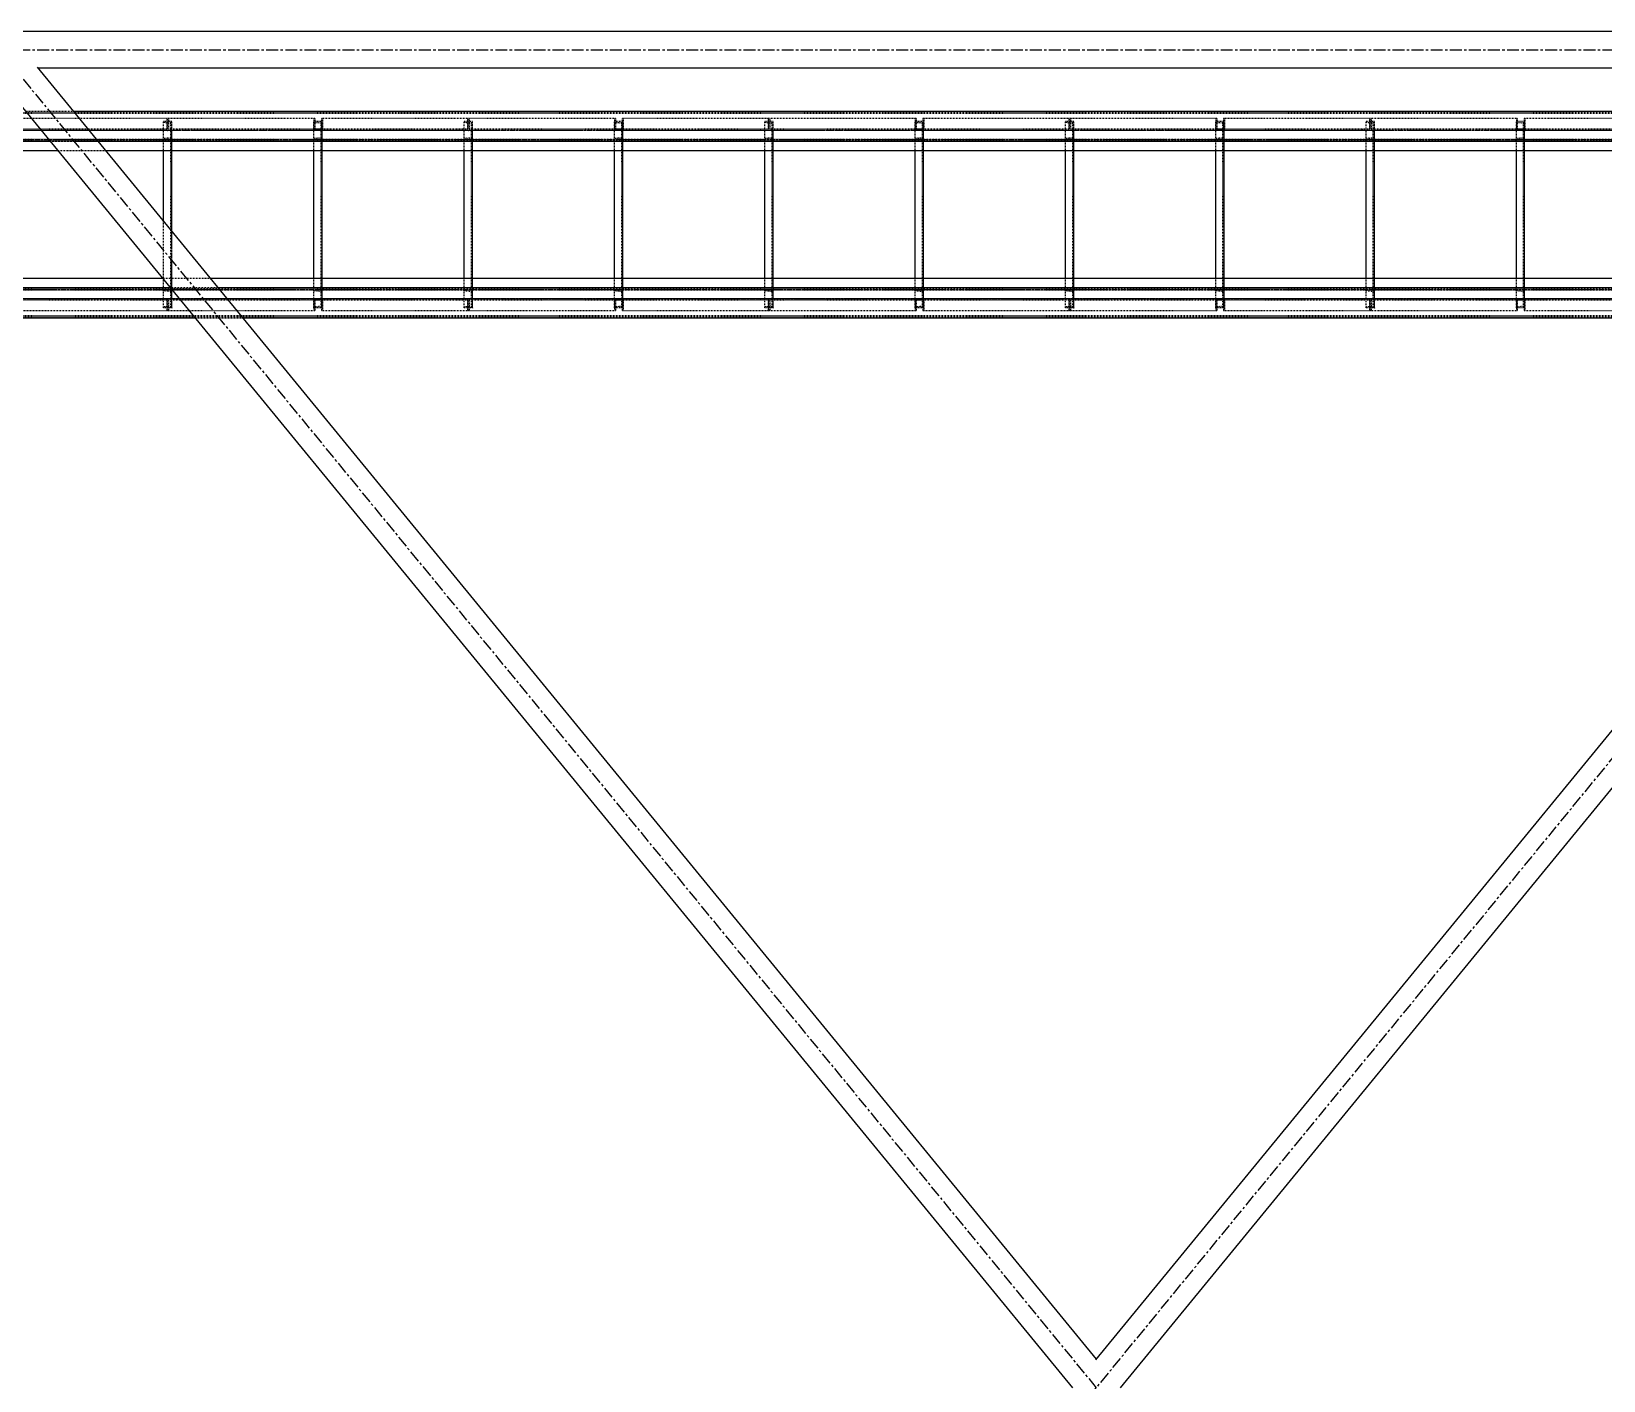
# Model space of a CAD drawing. Header units: millimetres. Extents: x 5143 to 30813, y 232 to 21408.
# Drawn here: x 15287 to 16332, y 16635 to 17532 of the extents above; entities that cross this region are included whole.
import ezdxf

# ---------------------------------------------------------------- set-up
doc = ezdxf.new("R2010")
doc.units = ezdxf.units.MM
doc.header["$LTSCALE"] = 0.25
for name, pattern in [('CENTER', [50.8, 31.75, -6.35, 6.35, -6.35]), ('XKITLINE00', [0]), ('XKITLINE02', [4, 2, -2]), ('XKITLINE03', [6, 3, -1, 1, -1])]:
    doc.linetypes.add(name, pattern=pattern)

msp = doc.modelspace()

# ---------------------------------------------------------------- linework, layer by layer
at = {"color": 8, "linetype": 'XKITLINE00'}
for p, q in [((16711.7, 17532.2), (15278.3, 17532.2)), ((15290.3, 17508.4), (15995, 16649.3)), ((16699.2, 17507.8), (15290.7, 17507.8)), ((16699.8, 17508.4), (15994.5, 16648.8)), ((15278.6, 17484.1), (15979.2, 16630.1)), ((16711.3, 17484.1), (16010.8, 16630.1))]:
    msp.add_line(p, q, dxfattribs=at)
at = {"color": 8, "linetype": 'CENTER'}
for p, q in [((15265, 17520), (16725, 15740.3)), ((15265, 15740.3), (16725, 17520)), ((15265, 17520), (16725, 17520))]:
    msp.add_line(p, q, dxfattribs=at)
at = {"color": 3, "linetype": 'XKITLINE02'}
for p, q in [((17635, 17478.1), (13535, 17478.1)), ((17635, 17477.6), (13535, 17477.6)), ((15314.4, 17479), (15282.9, 17479)), ((15376.7, 17467.1), (15274.3, 17467.1)), ((15316.3, 17474.3), (15279.6, 17474.3)), ((15377.2, 17474.3), (15314.3, 17474.3)), ((15371.4, 17467.1), (15371.4, 17466.3)), ((15374.5, 17348.3), (15374.5, 17472.3)), ((15380, 17472.3), (15374.5, 17472.3)), ((15380, 17472.3), (15374.5, 17472.3)), ((15374.5, 17471.6), (15374.5, 17472.3)), ((15379.3, 17471.2), (15374.5, 17471.6)), ((15376.7, 17474.3), (15376.7, 17467.1)), ((15475.1, 17474.3), (15377.2, 17474.3)), ((15377.2, 17466.3), (15377.2, 17474.3)), ((15377.2, 17466.3), (15377.2, 17474.3)), ((15377.8, 17474.3), (15377.8, 17467.1)), ((15480.3, 17467.1), (15377.8, 17467.1)), ((15379.3, 17348.3), (15379.3, 17472.3)), ((15379.3, 17461.3), (15379.3, 17471.2)), ((15380, 17348.3), (15380, 17472.3)), ((15380, 17460.3), (15380, 17472.3)), ((15383, 17467.1), (15383, 17466.3)), ((15576.7, 17467.1), (15474.3, 17467.1)), ((15474.3, 17467.1), (15474.3, 17466.3)), ((15474.5, 17474.3), (15474.5, 17466.3)), ((15474.5, 17348.3), (15474.5, 17472.3)), ((15480, 17472.3), (15474.5, 17472.3)), ((15480, 17472.3), (15474.5, 17472.3)), ((15474.5, 17471.6), (15474.5, 17472.3)), ((15479.3, 17471.2), (15474.5, 17471.6)), ((15475.1, 17474.3), (15475.1, 17467.1)), ((15479.3, 17348.3), (15479.3, 17472.3)), ((15479.3, 17461.3), (15479.3, 17471.2)), ((15577.2, 17474.3), (15479.6, 17474.3)), ((15479.6, 17474.3), (15479.6, 17467.1)), ((15480, 17348.3), (15480, 17472.3)), ((15480, 17460.3), (15480, 17472.3)), ((15480.2, 17474.3), (15480.2, 17466.3)), ((15480.3, 17467.1), (15480.3, 17466.3)), ((15571.4, 17467.1), (15571.4, 17466.3)), ((15574.5, 17348.3), (15574.5, 17472.3)), ((15580, 17472.3), (15574.5, 17472.3)), ((15580, 17472.3), (15574.5, 17472.3)), ((15574.5, 17471.6), (15574.5, 17472.3)), ((15579.3, 17471.2), (15574.5, 17471.6)), ((15576.7, 17474.3), (15576.7, 17467.1)), ((15675.1, 17474.3), (15577.2, 17474.3)), ((15577.2, 17466.3), (15577.2, 17474.3)), ((15577.2, 17466.3), (15577.2, 17474.3)), ((15577.8, 17474.3), (15577.8, 17467.1)), ((15680.3, 17467.1), (15577.8, 17467.1)), ((15579.3, 17348.3), (15579.3, 17472.3)), ((15579.3, 17461.3), (15579.3, 17471.2)), ((15580, 17348.3), (15580, 17472.3)), ((15580, 17460.3), (15580, 17472.3)), ((15583, 17467.1), (15583, 17466.3)), ((15776.7, 17467.1), (15674.3, 17467.1)), ((15674.3, 17467.1), (15674.3, 17466.3)), ((15674.5, 17474.3), (15674.5, 17466.3)), ((15674.5, 17348.3), (15674.5, 17472.3)), ((15680, 17472.3), (15674.5, 17472.3)), ((15680, 17472.3), (15674.5, 17472.3)), ((15674.5, 17471.6), (15674.5, 17472.3)), ((15679.3, 17471.2), (15674.5, 17471.6)), ((15675.1, 17474.3), (15675.1, 17467.1)), ((15679.3, 17348.3), (15679.3, 17472.3)), ((15679.3, 17461.3), (15679.3, 17471.2)), ((15777.2, 17474.3), (15679.6, 17474.3)), ((15679.6, 17474.3), (15679.6, 17467.1)), ((15680, 17348.3), (15680, 17472.3)), ((15680, 17460.3), (15680, 17472.3)), ((15680.2, 17474.3), (15680.2, 17466.3)), ((15680.3, 17467.1), (15680.3, 17466.3)), ((15771.4, 17467.1), (15771.4, 17466.3)), ((15774.5, 17348.3), (15774.5, 17472.3)), ((15780, 17472.3), (15774.5, 17472.3)), ((15780, 17472.3), (15774.5, 17472.3)), ((15774.5, 17471.6), (15774.5, 17472.3)), ((15779.3, 17471.2), (15774.5, 17471.6)), ((15776.7, 17474.3), (15776.7, 17467.1)), ((15875.1, 17474.3), (15777.2, 17474.3)), ((15777.2, 17466.3), (15777.2, 17474.3)), ((15777.2, 17466.3), (15777.2, 17474.3)), ((15777.8, 17474.3), (15777.8, 17467.1)), ((15880.3, 17467.1), (15777.8, 17467.1)), ((15779.3, 17348.3), (15779.3, 17472.3)), ((15779.3, 17461.3), (15779.3, 17471.2)), ((15780, 17348.3), (15780, 17472.3)), ((15780, 17460.3), (15780, 17472.3)), ((15783, 17467.1), (15783, 17466.3)), ((15976.7, 17467.1), (15874.3, 17467.1)), ((15874.3, 17467.1), (15874.3, 17466.3)), ((15874.5, 17474.3), (15874.5, 17466.3)), ((15880, 17472.3), (15874.5, 17472.3)), ((15874.5, 17471.6), (15874.5, 17472.3)), ((15874.5, 17348.3), (15874.5, 17472.3)), ((15880, 17472.3), (15874.5, 17472.3)), ((15879.3, 17471.2), (15874.5, 17471.6)), ((15875.1, 17474.3), (15875.1, 17467.1)), ((15879.3, 17348.3), (15879.3, 17472.3)), ((15879.3, 17461.3), (15879.3, 17471.2)), ((15977.2, 17474.3), (15879.6, 17474.3)), ((15879.6, 17474.3), (15879.6, 17467.1)), ((15880, 17460.3), (15880, 17472.3)), ((15880, 17348.3), (15880, 17472.3)), ((15880.2, 17474.3), (15880.2, 17466.3)), ((15880.3, 17467.1), (15880.3, 17466.3)), ((15971.4, 17467.1), (15971.4, 17466.3)), ((15980, 17472.3), (15974.5, 17472.3)), ((15974.5, 17471.6), (15974.5, 17472.3)), ((15974.5, 17348.3), (15974.5, 17472.3)), ((15980, 17472.3), (15974.5, 17472.3)), ((15979.3, 17471.2), (15974.5, 17471.6)), ((15976.7, 17474.3), (15976.7, 17467.1)), ((16075.1, 17474.3), (15977.2, 17474.3)), ((15977.2, 17466.3), (15977.2, 17474.3)), ((15977.2, 17466.3), (15977.2, 17474.3)), ((15977.8, 17474.3), (15977.8, 17467.1)), ((16080.3, 17467.1), (15977.8, 17467.1)), ((15979.3, 17348.3), (15979.3, 17472.3)), ((15979.3, 17461.3), (15979.3, 17471.2)), ((15980, 17460.3), (15980, 17472.3)), ((15980, 17348.3), (15980, 17472.3)), ((15983, 17467.1), (15983, 17466.3)), ((16176.7, 17467.1), (16074.3, 17467.1)), ((16074.3, 17467.1), (16074.3, 17466.3)), ((16074.5, 17474.3), (16074.5, 17466.3)), ((16074.5, 17348.3), (16074.5, 17472.3)), ((16080, 17472.3), (16074.5, 17472.3)), ((16080, 17472.3), (16074.5, 17472.3)), ((16074.5, 17471.6), (16074.5, 17472.3)), ((16079.3, 17471.2), (16074.5, 17471.6)), ((16075.1, 17474.3), (16075.1, 17467.1)), ((16079.3, 17348.3), (16079.3, 17472.3)), ((16079.3, 17461.3), (16079.3, 17471.2)), ((16177.2, 17474.3), (16079.6, 17474.3)), ((16079.6, 17474.3), (16079.6, 17467.1)), ((16080, 17348.3), (16080, 17472.3)), ((16080, 17460.3), (16080, 17472.3)), ((16080.2, 17474.3), (16080.2, 17466.3)), ((16080.3, 17467.1), (16080.3, 17466.3)), ((16171.4, 17467.1), (16171.4, 17466.3)), ((16174.5, 17348.3), (16174.5, 17472.3)), ((16180, 17472.3), (16174.5, 17472.3)), ((16180, 17472.3), (16174.5, 17472.3)), ((16174.5, 17471.6), (16174.5, 17472.3)), ((16179.3, 17471.2), (16174.5, 17471.6)), ((16176.7, 17474.3), (16176.7, 17467.1)), ((16177.2, 17466.3), (16177.2, 17474.3)), ((16275.1, 17474.3), (16177.2, 17474.3)), ((16177.2, 17466.3), (16177.2, 17474.3)), ((16177.8, 17474.3), (16177.8, 17467.1)), ((16280.3, 17467.1), (16177.8, 17467.1)), ((16179.3, 17348.3), (16179.3, 17472.3)), ((16179.3, 17461.3), (16179.3, 17471.2)), ((16180, 17348.3), (16180, 17472.3)), ((16180, 17460.3), (16180, 17472.3)), ((16183, 17467.1), (16183, 17466.3)), ((16376.7, 17467.1), (16274.3, 17467.1)), ((16274.3, 17467.1), (16274.3, 17466.3)), ((16274.5, 17474.3), (16274.5, 17466.3)), ((16274.5, 17348.3), (16274.5, 17472.3)), ((16280, 17472.3), (16274.5, 17472.3)), ((16280, 17472.3), (16274.5, 17472.3)), ((16274.5, 17471.6), (16274.5, 17472.3)), ((16279.3, 17471.2), (16274.5, 17471.6)), ((16275.1, 17474.3), (16275.1, 17467.1)), ((16279.3, 17348.3), (16279.3, 17472.3)), ((16279.3, 17461.3), (16279.3, 17471.2)), ((16377.2, 17474.3), (16279.6, 17474.3)), ((16279.6, 17474.3), (16279.6, 17467.1)), ((16280, 17348.3), (16280, 17472.3)), ((16280, 17460.3), (16280, 17472.3)), ((16280.2, 17474.3), (16280.2, 17466.3)), ((16280.3, 17467.1), (16280.3, 17466.3)), ((17635, 17460.4), (13535, 17460.4)), ((17635, 17460.3), (13535, 17460.3)), ((17635, 17459.8), (13535, 17459.8)), ((17635, 17459.4), (13535, 17459.4)), ((17635, 17459), (13575, 17459)), ((15377.2, 17466.3), (15274.3, 17466.3)), ((15324.8, 17466.3), (15280.2, 17466.3)), ((15330.8, 17459), (15299.3, 17459)), ((15379.3, 17461.3), (15374.5, 17461)), ((15374.5, 17460.3), (15374.5, 17461)), ((15380, 17460.3), (15374.5, 17460.3)), ((15480.3, 17466.3), (15377.2, 17466.3)), ((15380, 17466.3), (15377.2, 17466.3)), ((15577.2, 17466.3), (15474.3, 17466.3)), ((15479.3, 17461.3), (15474.5, 17461)), ((15474.5, 17460.3), (15474.5, 17461)), ((15480, 17460.3), (15474.5, 17460.3)), ((15579.3, 17461.3), (15574.5, 17461)), ((15574.5, 17460.3), (15574.5, 17461)), ((15580, 17460.3), (15574.5, 17460.3)), ((15680.3, 17466.3), (15577.2, 17466.3)), ((15580, 17466.3), (15577.2, 17466.3)), ((15777.2, 17466.3), (15674.3, 17466.3)), ((15679.3, 17461.3), (15674.5, 17461)), ((15674.5, 17460.3), (15674.5, 17461)), ((15680, 17460.3), (15674.5, 17460.3)), ((15779.3, 17461.3), (15774.5, 17461)), ((15774.5, 17460.3), (15774.5, 17461)), ((15780, 17460.3), (15774.5, 17460.3)), ((15880.3, 17466.3), (15777.2, 17466.3)), ((15780, 17466.3), (15777.2, 17466.3)), ((15977.2, 17466.3), (15874.3, 17466.3)), ((15879.3, 17461.3), (15874.5, 17461)), ((15874.5, 17460.3), (15874.5, 17461)), ((15880, 17460.3), (15874.5, 17460.3)), ((15979.3, 17461.3), (15974.5, 17461)), ((15974.5, 17460.3), (15974.5, 17461)), ((15980, 17460.3), (15974.5, 17460.3)), ((16080.3, 17466.3), (15977.2, 17466.3)), ((15980, 17466.3), (15977.2, 17466.3)), ((16177.2, 17466.3), (16074.3, 17466.3)), ((16079.3, 17461.3), (16074.5, 17461)), ((16074.5, 17460.3), (16074.5, 17461)), ((16080, 17460.3), (16074.5, 17460.3)), ((16179.3, 17461.3), (16174.5, 17461)), ((16174.5, 17460.3), (16174.5, 17461)), ((16180, 17460.3), (16174.5, 17460.3)), ((16280.3, 17466.3), (16177.2, 17466.3)), ((16180, 17466.3), (16177.2, 17466.3)), ((16377.2, 17466.3), (16274.3, 17466.3)), ((16279.3, 17461.3), (16274.5, 17461)), ((16274.5, 17460.3), (16274.5, 17461)), ((16280, 17460.3), (16274.5, 17460.3)), ((15335.9, 17452.8), (15304.4, 17452.8)), ((15374.5, 17348.3), (15374.5, 17405.7)), ((15380, 17348.3), (15380, 17399)), ((15405.6, 17367.8), (15374.1, 17367.8)), ((15474.5, 17348.3), (15474.5, 17367.8)), ((15480, 17348.3), (15480, 17367.8)), ((15574.5, 17348.3), (15574.5, 17367.8)), ((15580, 17348.3), (15580, 17367.8)), ((15674.5, 17348.3), (15674.5, 17367.8)), ((15680, 17348.3), (15680, 17367.8)), ((15774.5, 17348.3), (15774.5, 17367.8)), ((15780, 17348.3), (15780, 17367.8)), ((15874.5, 17348.3), (15874.5, 17367.8)), ((15880, 17348.3), (15880, 17367.8)), ((15974.5, 17348.3), (15974.5, 17367.8)), ((15980, 17348.3), (15980, 17367.8)), ((16074.5, 17348.3), (16074.5, 17367.8)), ((16080, 17348.3), (16080, 17367.8)), ((16174.5, 17348.3), (16174.5, 17367.8)), ((16180, 17348.3), (16180, 17367.8)), ((16274.5, 17348.3), (16274.5, 17367.8)), ((16280, 17348.3), (16280, 17367.8)), ((17635, 17361.1), (13535, 17361.1)), ((17635, 17360.7), (13535, 17360.7)), ((17635, 17360.3), (13535, 17360.3)), ((17635, 17360.2), (13535, 17360.2)), ((15377.2, 17354.3), (15274.3, 17354.3)), ((15376.7, 17353.5), (15274.3, 17353.5)), ((15371.4, 17354.3), (15371.4, 17353.5)), ((15380, 17360.3), (15374.5, 17360.3)), ((15374.5, 17359.6), (15374.5, 17360.3)), ((15379.3, 17359.2), (15374.5, 17359.6)), ((15376.7, 17353.5), (15376.7, 17346.3)), ((15480.3, 17354.3), (15377.2, 17354.3)), ((15377.2, 17346.3), (15377.2, 17354.3)), ((15377.2, 17346.3), (15377.2, 17354.3)), ((15480.3, 17353.5), (15377.8, 17353.5)), ((15377.8, 17353.5), (15377.8, 17346.3)), ((15410.7, 17361.6), (15379.2, 17361.6)), ((15379.3, 17349.3), (15379.3, 17359.2)), ((15380, 17348.3), (15380, 17360.3)), ((15383, 17354.3), (15383, 17353.5)), ((15577.2, 17354.3), (15474.3, 17354.3)), ((15474.3, 17354.3), (15474.3, 17353.5)), ((15576.7, 17353.5), (15474.3, 17353.5)), ((15480, 17360.3), (15474.5, 17360.3)), ((15474.5, 17359.6), (15474.5, 17360.3)), ((15479.3, 17359.2), (15474.5, 17359.6)), ((15474.5, 17354.3), (15474.5, 17346.3)), ((15475.1, 17353.5), (15475.1, 17346.3)), ((15479.3, 17349.3), (15479.3, 17359.2)), ((15479.6, 17353.5), (15479.6, 17346.3)), ((15480, 17348.3), (15480, 17360.3)), ((15480.2, 17354.3), (15480.2, 17346.3)), ((15480.3, 17354.3), (15480.3, 17353.5)), ((15571.4, 17354.3), (15571.4, 17353.5)), ((15580, 17360.3), (15574.5, 17360.3)), ((15574.5, 17359.6), (15574.5, 17360.3)), ((15579.3, 17359.2), (15574.5, 17359.6)), ((15576.7, 17353.5), (15576.7, 17346.3)), ((15680.3, 17354.3), (15577.2, 17354.3)), ((15577.2, 17346.3), (15577.2, 17354.3)), ((15577.2, 17346.3), (15577.2, 17354.3)), ((15680.3, 17353.5), (15577.8, 17353.5)), ((15577.8, 17353.5), (15577.8, 17346.3)), ((15579.3, 17349.3), (15579.3, 17359.2)), ((15580, 17348.3), (15580, 17360.3)), ((15583, 17354.3), (15583, 17353.5)), ((15777.2, 17354.3), (15674.3, 17354.3)), ((15674.3, 17354.3), (15674.3, 17353.5)), ((15776.7, 17353.5), (15674.3, 17353.5)), ((15680, 17360.3), (15674.5, 17360.3)), ((15674.5, 17359.6), (15674.5, 17360.3)), ((15679.3, 17359.2), (15674.5, 17359.6)), ((15674.5, 17354.3), (15674.5, 17346.3)), ((15675.1, 17353.5), (15675.1, 17346.3)), ((15679.3, 17349.3), (15679.3, 17359.2)), ((15679.6, 17353.5), (15679.6, 17346.3)), ((15680, 17348.3), (15680, 17360.3)), ((15680.2, 17354.3), (15680.2, 17346.3)), ((15680.3, 17354.3), (15680.3, 17353.5)), ((15771.4, 17354.3), (15771.4, 17353.5)), ((15780, 17360.3), (15774.5, 17360.3)), ((15774.5, 17359.6), (15774.5, 17360.3)), ((15779.3, 17359.2), (15774.5, 17359.6)), ((15776.7, 17353.5), (15776.7, 17346.3)), ((15880.3, 17354.3), (15777.2, 17354.3)), ((15777.2, 17346.3), (15777.2, 17354.3)), ((15777.2, 17346.3), (15777.2, 17354.3)), ((15880.3, 17353.5), (15777.8, 17353.5)), ((15777.8, 17353.5), (15777.8, 17346.3)), ((15779.3, 17349.3), (15779.3, 17359.2)), ((15780, 17348.3), (15780, 17360.3)), ((15783, 17354.3), (15783, 17353.5)), ((15977.2, 17354.3), (15874.3, 17354.3)), ((15874.3, 17354.3), (15874.3, 17353.5)), ((15976.7, 17353.5), (15874.3, 17353.5)), ((15880, 17360.3), (15874.5, 17360.3)), ((15874.5, 17359.6), (15874.5, 17360.3)), ((15879.3, 17359.2), (15874.5, 17359.6)), ((15874.5, 17354.3), (15874.5, 17346.3)), ((15875.1, 17353.5), (15875.1, 17346.3)), ((15879.3, 17349.3), (15879.3, 17359.2)), ((15879.6, 17353.5), (15879.6, 17346.3)), ((15880, 17348.3), (15880, 17360.3)), ((15880.2, 17354.3), (15880.2, 17346.3)), ((15880.3, 17354.3), (15880.3, 17353.5)), ((15971.4, 17354.3), (15971.4, 17353.5)), ((15980, 17360.3), (15974.5, 17360.3)), ((15974.5, 17359.6), (15974.5, 17360.3)), ((15979.3, 17359.2), (15974.5, 17359.6)), ((15976.7, 17353.5), (15976.7, 17346.3)), ((16080.3, 17354.3), (15977.2, 17354.3)), ((15977.2, 17346.3), (15977.2, 17354.3)), ((15977.2, 17346.3), (15977.2, 17354.3)), ((16080.3, 17353.5), (15977.8, 17353.5)), ((15977.8, 17353.5), (15977.8, 17346.3)), ((15979.3, 17349.3), (15979.3, 17359.2)), ((15980, 17348.3), (15980, 17360.3)), ((15983, 17354.3), (15983, 17353.5)), ((16177.2, 17354.3), (16074.3, 17354.3)), ((16074.3, 17354.3), (16074.3, 17353.5)), ((16176.7, 17353.5), (16074.3, 17353.5)), ((16080, 17360.3), (16074.5, 17360.3)), ((16074.5, 17359.6), (16074.5, 17360.3)), ((16079.3, 17359.2), (16074.5, 17359.6)), ((16074.5, 17354.3), (16074.5, 17346.3)), ((16075.1, 17353.5), (16075.1, 17346.3)), ((16079.3, 17349.3), (16079.3, 17359.2)), ((16079.6, 17353.5), (16079.6, 17346.3)), ((16080, 17348.3), (16080, 17360.3)), ((16080.2, 17354.3), (16080.2, 17346.3)), ((16080.3, 17354.3), (16080.3, 17353.5)), ((16171.4, 17354.3), (16171.4, 17353.5)), ((16180, 17360.3), (16174.5, 17360.3)), ((16174.5, 17359.6), (16174.5, 17360.3)), ((16179.3, 17359.2), (16174.5, 17359.6)), ((16176.7, 17353.5), (16176.7, 17346.3)), ((16177.2, 17346.3), (16177.2, 17354.3)), ((16280.3, 17354.3), (16177.2, 17354.3)), ((16177.2, 17346.3), (16177.2, 17354.3)), ((16280.3, 17353.5), (16177.8, 17353.5)), ((16177.8, 17353.5), (16177.8, 17346.3)), ((16179.3, 17349.3), (16179.3, 17359.2)), ((16180, 17348.3), (16180, 17360.3)), ((16183, 17354.3), (16183, 17353.5)), ((16377.2, 17354.3), (16274.3, 17354.3)), ((16274.3, 17354.3), (16274.3, 17353.5)), ((16376.7, 17353.5), (16274.3, 17353.5)), ((16280, 17360.3), (16274.5, 17360.3)), ((16274.5, 17359.6), (16274.5, 17360.3)), ((16279.3, 17359.2), (16274.5, 17359.6)), ((16274.5, 17354.3), (16274.5, 17346.3)), ((16275.1, 17353.5), (16275.1, 17346.3)), ((16279.3, 17349.3), (16279.3, 17359.2)), ((16279.6, 17353.5), (16279.6, 17346.3)), ((16280, 17348.3), (16280, 17360.3)), ((16280.2, 17354.3), (16280.2, 17346.3)), ((16280.3, 17354.3), (16280.3, 17353.5)), ((17635, 17343), (13535, 17343)), ((17635, 17342.4), (13535, 17342.4)), ((17635, 17341.6), (13572.9, 17341.6)), ((15377.2, 17346.3), (15279.6, 17346.3)), ((15379.3, 17349.3), (15374.5, 17349)), ((15374.5, 17348.3), (15374.5, 17349)), ((15380, 17348.3), (15374.5, 17348.3)), ((15380, 17348.3), (15374.5, 17348.3)), ((15475.1, 17346.3), (15377.2, 17346.3)), ((15427.1, 17341.6), (15395.6, 17341.6)), ((15479.3, 17349.3), (15474.5, 17349)), ((15474.5, 17348.3), (15474.5, 17349)), ((15480, 17348.3), (15474.5, 17348.3)), ((15480, 17348.3), (15474.5, 17348.3)), ((15577.2, 17346.3), (15479.6, 17346.3)), ((15579.3, 17349.3), (15574.5, 17349)), ((15574.5, 17348.3), (15574.5, 17349)), ((15580, 17348.3), (15574.5, 17348.3)), ((15580, 17348.3), (15574.5, 17348.3)), ((15675.1, 17346.3), (15577.2, 17346.3)), ((15679.3, 17349.3), (15674.5, 17349)), ((15674.5, 17348.3), (15674.5, 17349)), ((15680, 17348.3), (15674.5, 17348.3)), ((15680, 17348.3), (15674.5, 17348.3)), ((15777.2, 17346.3), (15679.6, 17346.3)), ((15779.3, 17349.3), (15774.5, 17349)), ((15774.5, 17348.3), (15774.5, 17349)), ((15780, 17348.3), (15774.5, 17348.3)), ((15780, 17348.3), (15774.5, 17348.3)), ((15875.1, 17346.3), (15777.2, 17346.3)), ((15879.3, 17349.3), (15874.5, 17349)), ((15874.5, 17348.3), (15874.5, 17349)), ((15880, 17348.3), (15874.5, 17348.3)), ((15880, 17348.3), (15874.5, 17348.3)), ((15977.2, 17346.3), (15879.6, 17346.3)), ((15979.3, 17349.3), (15974.5, 17349)), ((15974.5, 17348.3), (15974.5, 17349)), ((15980, 17348.3), (15974.5, 17348.3)), ((15980, 17348.3), (15974.5, 17348.3)), ((16075.1, 17346.3), (15977.2, 17346.3)), ((16079.3, 17349.3), (16074.5, 17349)), ((16074.5, 17348.3), (16074.5, 17349)), ((16080, 17348.3), (16074.5, 17348.3)), ((16080, 17348.3), (16074.5, 17348.3)), ((16177.2, 17346.3), (16079.6, 17346.3)), ((16179.3, 17349.3), (16174.5, 17349)), ((16174.5, 17348.3), (16174.5, 17349)), ((16180, 17348.3), (16174.5, 17348.3)), ((16180, 17348.3), (16174.5, 17348.3)), ((16275.1, 17346.3), (16177.2, 17346.3)), ((16279.3, 17349.3), (16274.5, 17349)), ((16274.5, 17348.3), (16274.5, 17349)), ((16280, 17348.3), (16274.5, 17348.3)), ((16280, 17348.3), (16274.5, 17348.3)), ((16377.2, 17346.3), (16279.6, 17346.3))]:
    msp.add_line(p, q, dxfattribs=at)
at = {"color": 7, "linetype": 'XKITLINE00'}
for p, q in [((16675.6, 17479), (15314.4, 17479)), ((15299.3, 17459), (15278.6, 17459)), ((16659.2, 17459), (15330.8, 17459)), ((15304.4, 17452.8), (15278.6, 17452.8)), ((16654.1, 17452.8), (15335.9, 17452.8)), ((15374.5, 17405.7), (15374.5, 17452.8)), ((15380, 17399), (15380, 17452.8)), ((15474.5, 17367.8), (15474.5, 17452.8)), ((15480, 17367.8), (15480, 17452.8)), ((15574.5, 17367.8), (15574.5, 17452.8)), ((15580, 17367.8), (15580, 17452.8)), ((15674.5, 17367.8), (15674.5, 17452.8)), ((15680, 17367.8), (15680, 17452.8)), ((15774.5, 17367.8), (15774.5, 17452.8)), ((15780, 17367.8), (15780, 17452.8)), ((15874.5, 17367.8), (15874.5, 17452.8)), ((15880, 17367.8), (15880, 17452.8)), ((15974.5, 17367.8), (15974.5, 17452.8)), ((15980, 17367.8), (15980, 17452.8)), ((16074.5, 17367.8), (16074.5, 17452.8)), ((16080, 17367.8), (16080, 17452.8)), ((16174.5, 17367.8), (16174.5, 17452.8)), ((16180, 17367.8), (16180, 17452.8)), ((16274.5, 17367.8), (16274.5, 17452.8)), ((16280, 17367.8), (16280, 17452.8)), ((15374.1, 17367.8), (15278.6, 17367.8)), ((16584.4, 17367.8), (15405.6, 17367.8)), ((15379.2, 17361.6), (15278.6, 17361.6)), ((16579.3, 17361.6), (15410.7, 17361.6)), ((15395.6, 17341.6), (15278.6, 17341.6)), ((16562.9, 17341.6), (15427.1, 17341.6))]:
    msp.add_line(p, q, dxfattribs=at)
at = {"color": 1, "linetype": 'XKITLINE03'}
for p, q in [((15380, 17348.3), (15380, 17472.3)), ((15480, 17348.3), (15480, 17472.3)), ((15580, 17348.3), (15580, 17472.3)), ((15680, 17348.3), (15680, 17472.3)), ((15780, 17348.3), (15780, 17472.3)), ((15880, 17348.3), (15880, 17472.3)), ((15980, 17348.3), (15980, 17472.3)), ((16080, 17348.3), (16080, 17472.3)), ((16180, 17348.3), (16180, 17472.3)), ((16280, 17348.3), (16280, 17472.3)), ((17635, 17466.3), (13535, 17466.3)), ((13535, 17460.3), (17635, 17460.3)), ((15377.2, 17466.3), (15280.2, 17466.3)), ((15474.5, 17466.3), (15377.2, 17466.3)), ((15577.2, 17466.3), (15480.2, 17466.3)), ((15674.5, 17466.3), (15577.2, 17466.3)), ((15777.2, 17466.3), (15680.2, 17466.3)), ((15874.5, 17466.3), (15777.2, 17466.3)), ((15977.2, 17466.3), (15880.2, 17466.3)), ((16074.5, 17466.3), (15977.2, 17466.3)), ((16177.2, 17466.3), (16080.2, 17466.3)), ((16274.5, 17466.3), (16177.2, 17466.3)), ((16377.2, 17466.3), (16280.2, 17466.3)), ((17635, 17360.3), (13535, 17360.3)), ((17635, 17354.3), (13535, 17354.3)), ((15280.2, 17354.3), (15377.2, 17354.3)), ((15377.2, 17354.3), (15474.5, 17354.3)), ((15480.2, 17354.3), (15577.2, 17354.3)), ((15577.2, 17354.3), (15674.5, 17354.3)), ((15680.2, 17354.3), (15777.2, 17354.3)), ((15777.2, 17354.3), (15874.5, 17354.3)), ((15880.2, 17354.3), (15977.2, 17354.3)), ((15977.2, 17354.3), (16074.5, 17354.3)), ((16080.2, 17354.3), (16177.2, 17354.3)), ((16177.2, 17354.3), (16274.5, 17354.3)), ((16280.2, 17354.3), (16377.2, 17354.3))]:
    msp.add_line(p, q, dxfattribs=at)
at = {"color": 1, "linetype": 'XKITLINE00'}
for centre in [(15380, 17472.3), (15480, 17472.3), (15580, 17472.3), (15680, 17472.3), (15780, 17472.3), (15880, 17472.3), (15980, 17472.3), (16080, 17472.3), (16180, 17472.3), (16280, 17472.3), (15377.2, 17466.3), (15377.2, 17466.3), (15380, 17460.3), (15474.5, 17466.3), (15480, 17460.3), (15480.2, 17466.3), (15577.2, 17466.3), (15577.2, 17466.3), (15580, 17460.3), (15674.5, 17466.3), (15680, 17460.3), (15680.2, 17466.3), (15777.2, 17466.3), (15777.2, 17466.3), (15780, 17460.3), (15874.5, 17466.3), (15880, 17460.3), (15880.2, 17466.3), (15977.2, 17466.3), (15977.2, 17466.3), (15980, 17460.3), (16074.5, 17466.3), (16080, 17460.3), (16080.2, 17466.3), (16177.2, 17466.3), (16177.2, 17466.3), (16180, 17460.3), (16274.5, 17466.3), (16280, 17460.3), (16280.2, 17466.3), (15377.2, 17354.3), (15377.2, 17354.3), (15380, 17360.3), (15474.5, 17354.3), (15480, 17360.3), (15480.2, 17354.3), (15577.2, 17354.3), (15577.2, 17354.3), (15580, 17360.3), (15674.5, 17354.3), (15680, 17360.3), (15680.2, 17354.3), (15777.2, 17354.3), (15777.2, 17354.3), (15780, 17360.3), (15874.5, 17354.3), (15880, 17360.3), (15880.2, 17354.3), (15977.2, 17354.3), (15977.2, 17354.3), (15980, 17360.3), (16074.5, 17354.3), (16080, 17360.3), (16080.2, 17354.3), (16177.2, 17354.3), (16177.2, 17354.3), (16180, 17360.3), (16274.5, 17354.3), (16280, 17360.3), (16280.2, 17354.3), (15380, 17348.3), (15480, 17348.3), (15580, 17348.3), (15680, 17348.3), (15780, 17348.3), (15880, 17348.3), (15980, 17348.3), (16080, 17348.3), (16180, 17348.3), (16280, 17348.3)]:
    msp.add_circle(centre, 0.05, dxfattribs=at)

doc.saveas('drawing.dxf')
